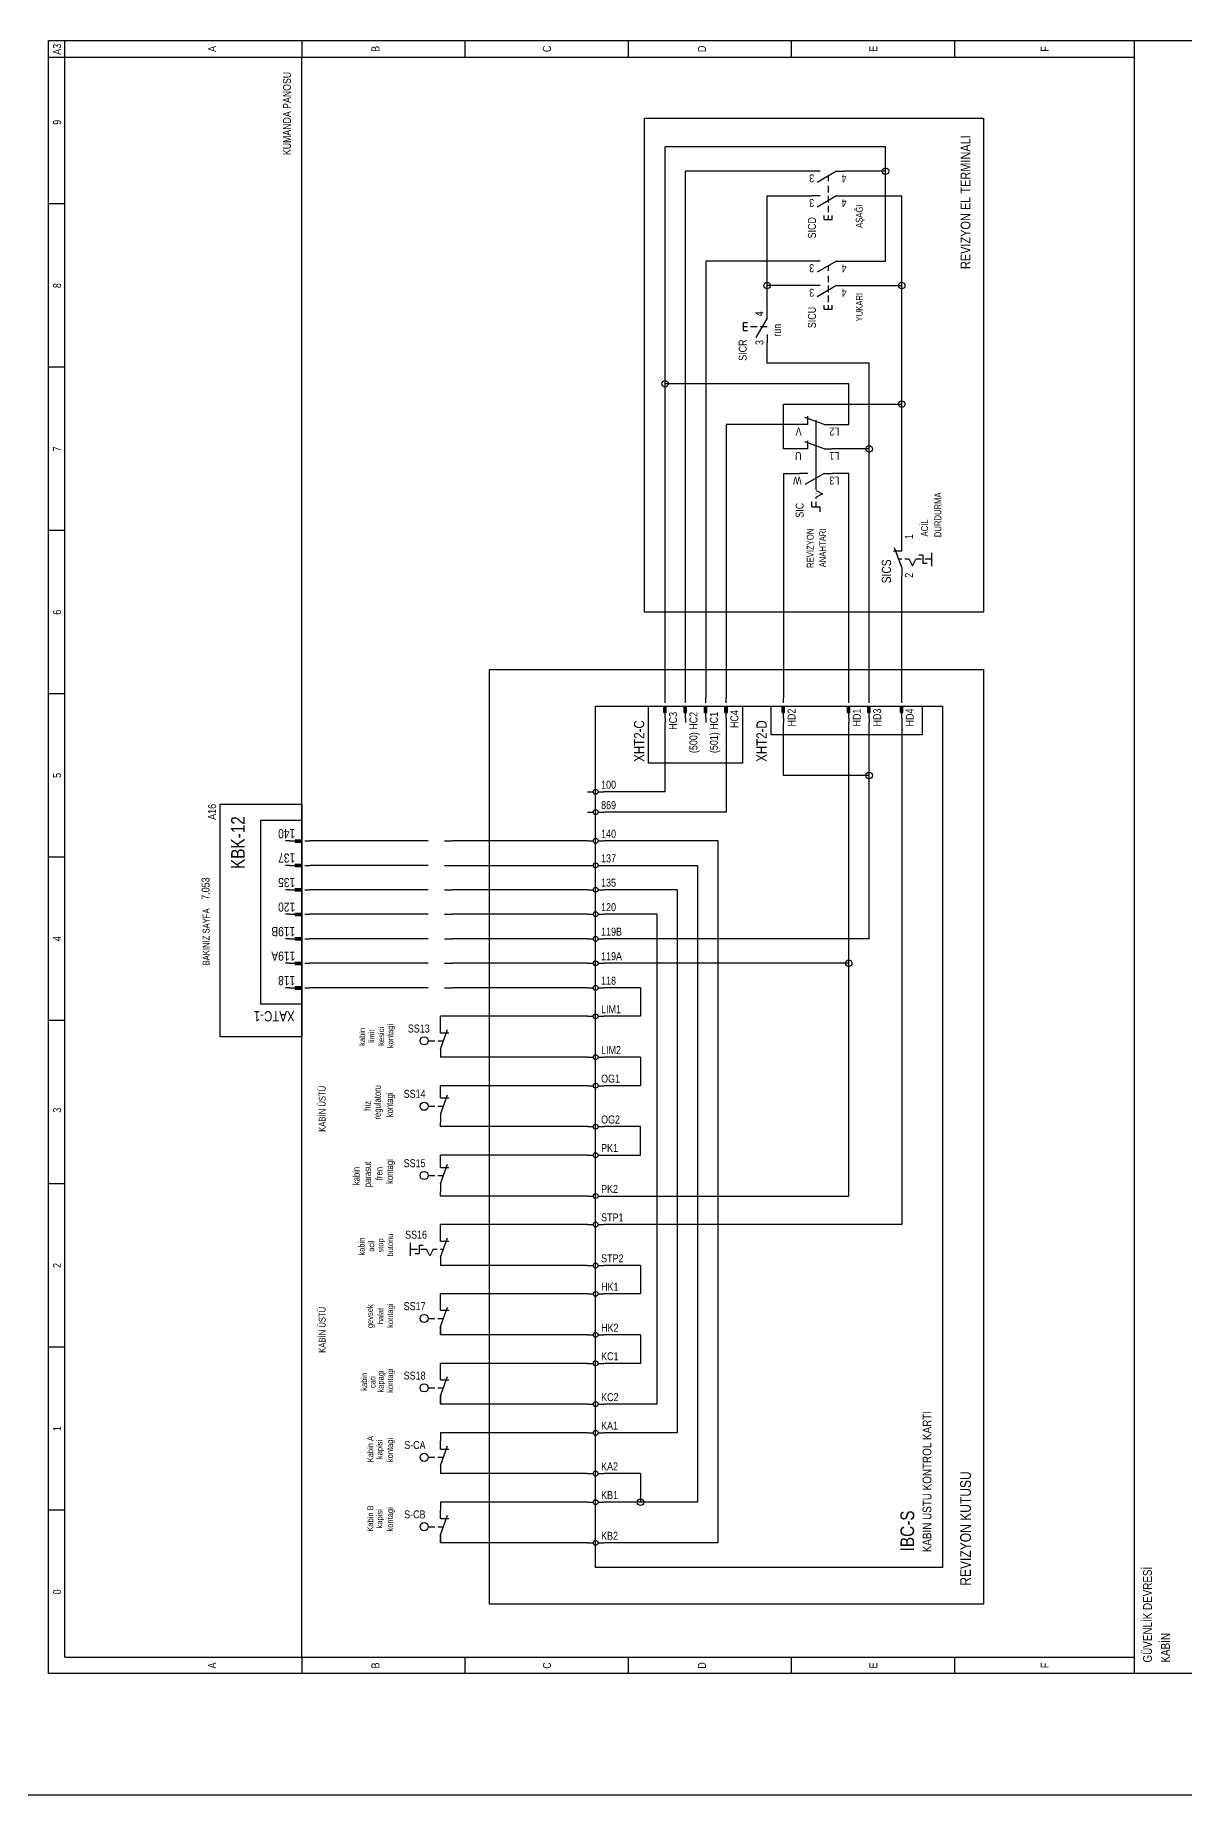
# Model space of a CAD drawing. Header units: centimetres. Extents: x 0 to 13208, y -30 to 2970.
# Drawn here: x 11812 to 12478, y 0 to 1019 of the extents above; entities that cross this region are included whole.
import ezdxf
from ezdxf.enums import TextEntityAlignment as Align

# ---------------------------------------------------------------- set-up
doc = ezdxf.new("R2010")
doc.units = ezdxf.units.CM
for name, color, linetype in [('SCOTT-CERCEVE', 7, 'CONTINUOUS'), ('SCOTT-ELEKTRIK', 3, 'CONTINUOUS'), ('SCOTT-ELEKTRIK-YAZI', 4, 'CONTINUOUS')]:
    doc.layers.add(name, color=color, linetype=linetype)
doc.styles.get("Standard").update_dxf_attribs({"font": 'arial.ttf', "width": 0.8})

msp = doc.modelspace()

# ---------------------------------------------------------------- linework, layer by layer
at = {"layer": 'SCOTT-CERCEVE'}
for points in [[(0, 0), (13207.9, 0), (13207.9, 2970), (0, 2970)], [(100, 0), (13182.9, 0), (13182.9, 2970), (100, 2970)]]:
    msp.add_lwpolyline(points, close=True, dxfattribs=at)
at = {"layer": 'SCOTT-ELEKTRIK'}
for p, q in [((11819.8, 70.2), (11819.8, 1016)), ((11819.8, 1016), (12486.5, 1016)), ((11829.2, 79.7), (11829.2, 1016)), ((11966.4, 1016), (11966.4, 1006.5)), ((12060.9, 1016), (12060.9, 1006.5)), ((12155.5, 1016), (12155.5, 1006.5)), ((12250.1, 1006.5), (12250.1, 1016)), ((12344.7, 1006.5), (12344.7, 1016)), ((12448.7, 70.2), (12448.7, 1016)), ((11819.8, 1006.5), (12448.7, 1006.5)), ((11966.4, 79.7), (11966.4, 1006.5)), ((12165, 684.9), (12165, 971)), ((12165, 971), (12361.2, 971)), ((12361.2, 971), (12361.2, 684.9)), ((12304.5, 954.5), (12176.8, 954.5)), ((12176.8, 817.3), (12176.8, 954.5)), ((12304.5, 940.3), (12304.5, 954.5)), ((12188.6, 635.3), (12188.6, 940.3)), ((12261.9, 940.3), (12188.6, 940.3)), ((12266.6, 940.3), (12261.9, 940.3)), ((12276.1, 940.3), (12264.9, 933.8)), ((12276.1, 940.3), (12280.8, 940.3)), ((12304.5, 940.3), (12280.8, 940.3)), ((12304.5, 888.3), (12304.5, 940.3)), ((12271.4, 934.6), (12271.4, 937.6)), ((12271.4, 928), (12271.4, 931.8)), ((11829.2, 921.4), (11819.8, 921.4)), ((12235.9, 926.1), (12261.9, 926.1)), ((12235.9, 874.1), (12235.9, 926.1)), ((12266.6, 926.1), (12261.9, 926.1)), ((12276.1, 926.1), (12264.9, 919.6)), ((12271.4, 922.3), (12271.4, 926.1)), ((12271.4, 916.6), (12271.4, 920.4)), ((12276.1, 926.1), (12280.8, 926.1)), ((12280.8, 926.1), (12313.9, 926.1)), ((12313.9, 874.1), (12313.9, 926.1)), ((12269, 912.4), (12269, 914.8)), ((12269, 912.4), (12273.7, 912.4)), ((12271.4, 912.4), (12271.4, 914.8)), ((12273.7, 912.4), (12273.7, 914.8)), ((12261.9, 888.3), (12200.4, 888.3)), ((12200.4, 888.3), (12200.4, 635.3)), ((12266.6, 888.3), (12261.9, 888.3)), ((12276.1, 888.3), (12264.9, 881.8)), ((12276.1, 888.3), (12280.8, 888.3)), ((12280.8, 888.3), (12304.5, 888.3)), ((12271.4, 882.6), (12271.4, 885.5)), ((12271.4, 876), (12271.4, 879.8)), ((12261.9, 874.1), (12235.9, 874.1)), ((12235.9, 859.9), (12235.9, 874.1)), ((12266.6, 874.1), (12261.9, 874.1)), ((12276.1, 874.1), (12264.9, 867.6)), ((12271.4, 870.3), (12271.4, 874.1)), ((12271.4, 864.6), (12271.4, 868.4)), ((12276.1, 874.1), (12280.8, 874.1)), ((12280.8, 874.1), (12313.9, 874.1)), ((12313.9, 805.5), (12313.9, 874.1)), ((12235.9, 855.2), (12235.9, 859.9)), ((12269, 860.4), (12269, 862.7)), ((12269, 860.4), (12273.7, 860.4)), ((12271.4, 860.4), (12271.4, 862.7)), ((12273.7, 860.4), (12273.7, 862.7)), ((12222.2, 852.8), (12224.5, 852.8)), ((12222.2, 848.1), (12222.2, 852.8)), ((12222.2, 850.4), (12224.5, 850.4)), ((12222.2, 848.1), (12224.5, 848.1)), ((12226.4, 850.4), (12230.2, 850.4)), ((12235.9, 855.2), (12229.4, 844)), ((12232.1, 850.4), (12235.9, 850.4)), ((12235.9, 845.7), (12235.9, 841)), ((12235.9, 829.2), (12235.9, 841)), ((11829.2, 826.8), (11819.8, 826.8)), ((12295, 829.2), (12235.9, 829.2)), ((12295, 779.5), (12295, 829.2)), ((12283.2, 817.3), (12176.8, 817.3)), ((12176.8, 635.3), (12176.8, 817.3)), ((12283.2, 793.7), (12283.2, 817.3)), ((12245.4, 779.5), (12245.4, 805.5)), ((12245.4, 805.5), (12313.9, 805.5)), ((12313.9, 725), (12313.9, 805.5)), ((12269, 793.7), (12257.7, 797.8)), ((12259.5, 793.7), (12259.5, 798.4)), ((12264.3, 755.9), (12264.3, 796.1)), ((12212.3, 793.7), (12212.3, 635.3)), ((12254.8, 793.7), (12212.3, 793.7)), ((12254.8, 793.7), (12254.6, 793.7)), ((12259.5, 793.7), (12254.8, 793.7)), ((12269, 793.7), (12273.7, 793.7)), ((12273.5, 793.7), (12273.7, 793.7)), ((12273.7, 793.7), (12283.2, 793.7)), ((12254.8, 779.5), (12245.4, 779.5)), ((12254.8, 779.5), (12254.6, 779.5)), ((12259.5, 779.5), (12254.8, 779.5)), ((12269, 779.5), (12257.7, 783.6)), ((12259.5, 779.5), (12259.5, 784.2)), ((12269, 779.5), (12273.7, 779.5)), ((12273.5, 779.5), (12273.7, 779.5)), ((12295, 779.5), (12273.7, 779.5)), ((12295, 635.3), (12295, 779.5)), ((12245.4, 765.3), (12254.8, 765.3)), ((12245.4, 765.3), (12245.4, 635.3)), ((12254.8, 765.3), (12254.6, 765.3)), ((12259.5, 765.3), (12254.8, 765.3)), ((12269, 765.3), (12257.8, 758.9)), ((12269, 765.3), (12273.7, 765.3)), ((12273.5, 765.3), (12273.7, 765.3)), ((12283.2, 765.3), (12273.7, 765.3)), ((12283.2, 635.3), (12283.2, 765.3)), ((12264.3, 755.4), (12268.1, 753.5)), ((12261.9, 745.9), (12261.9, 748.8)), ((12261.9, 745.9), (12266.6, 745.9)), ((12264.3, 753.5), (12264.3, 753.6)), ((12268.1, 753.5), (12264.3, 751.6)), ((12264.3, 750.7), (12264.3, 751.6)), ((12264.3, 745.9), (12264.3, 748.8)), ((12266.6, 743.1), (12266.6, 745.9)), ((11829.2, 732.2), (11819.8, 732.2)), ((12313.9, 720.3), (12313.9, 725)), ((12313.9, 720.3), (12309.2, 720.3)), ((12313.9, 710.9), (12309.8, 722.2)), ((12313.9, 715.6), (12312.2, 715.6)), ((12318.2, 715.6), (12315.8, 715.6)), ((12318.2, 715.6), (12320.1, 711.8)), ((12320.1, 711.8), (12322, 715.6)), ((12325.3, 715.6), (12322, 715.6)), ((12326.2, 717.9), (12323.9, 717.9)), ((12326.2, 717.9), (12326.2, 713.2)), ((12331.3, 715.6), (12327.2, 715.6)), ((12331.3, 711.7), (12331.3, 719.3)), ((12313.9, 710.9), (12313.9, 706.1)), ((12313.9, 635.3), (12313.9, 706.1)), ((12328.6, 713.2), (12326.2, 713.2)), ((12361.2, 684.9), (12165, 684.9)), ((12075.1, 110.4), (12075.1, 651.8)), ((12075.1, 651.8), (12361.2, 651.8)), ((12361.2, 651.8), (12361.2, 110.4)), ((11829.2, 637.7), (11819.8, 637.7)), ((12176.8, 632.4), (12176.8, 635.3)), ((12188.6, 632.4), (12188.6, 635.3)), ((12200.4, 632.4), (12200.4, 635.3)), ((12212.3, 632.4), (12212.3, 635.3)), ((12245.4, 632.4), (12245.4, 635.3)), ((12283.2, 632.4), (12283.2, 635.3)), ((12295, 632.4), (12295, 635.3)), ((12313.9, 632.4), (12313.9, 635.3)), ((12136.6, 131.7), (12136.6, 630.6)), ((12136.6, 630.6), (12337.6, 630.6)), ((12167.3, 597.5), (12167.3, 630.6)), ((12167.3, 630.6), (12221.7, 630.6)), ((12176.1, 630.6), (12177.5, 630.6)), ((12176.1, 626.8), (12176.1, 630.6)), ((12176.1, 626.8), (12177.5, 626.8)), ((12176.3, 626.8), (12176.3, 630.6)), ((12176.6, 626.8), (12176.6, 630.6)), ((12176.8, 623.5), (12176.8, 630.6)), ((12176.8, 623.5), (12176.8, 621.1)), ((12177, 626.8), (12177, 630.6)), ((12177.3, 626.8), (12177.3, 630.6)), ((12177.5, 626.8), (12177.5, 630.6)), ((12187.9, 630.6), (12189.3, 630.6)), ((12187.9, 626.8), (12187.9, 630.6)), ((12187.9, 626.8), (12189.3, 626.8)), ((12188.1, 626.8), (12188.1, 630.6)), ((12188.4, 626.8), (12188.4, 630.6)), ((12188.6, 623.5), (12188.6, 630.6)), ((12188.6, 623.5), (12188.6, 621.1)), ((12188.8, 626.8), (12188.8, 630.6)), ((12189.1, 626.8), (12189.1, 630.6)), ((12189.3, 626.8), (12189.3, 630.6)), ((12199.7, 630.6), (12201.1, 630.6)), ((12199.7, 626.8), (12199.7, 630.6)), ((12199.7, 626.8), (12201.1, 626.8)), ((12200, 626.8), (12200, 630.6)), ((12200.2, 626.8), (12200.2, 630.6)), ((12200.4, 623.5), (12200.4, 630.6)), ((12200.4, 623.5), (12200.4, 621.1)), ((12200.7, 626.8), (12200.7, 630.6)), ((12200.9, 626.8), (12200.9, 630.6)), ((12201.1, 626.8), (12201.1, 630.6)), ((12211.5, 630.6), (12213, 630.6)), ((12211.5, 626.8), (12211.5, 630.6)), ((12211.5, 626.8), (12213, 626.8)), ((12211.8, 626.8), (12211.8, 630.6)), ((12212, 626.8), (12212, 630.6)), ((12212.3, 623.5), (12212.3, 630.6)), ((12212.3, 623.5), (12212.3, 621.1)), ((12212.5, 626.8), (12212.5, 630.6)), ((12212.7, 626.8), (12212.7, 630.6)), ((12213, 626.8), (12213, 630.6)), ((12221.7, 630.6), (12221.7, 597.5)), ((12238.3, 614), (12238.3, 630.6)), ((12238.3, 630.6), (12325.7, 630.6)), ((12244.6, 630.6), (12246.1, 630.6)), ((12244.6, 626.8), (12244.6, 630.6)), ((12244.6, 626.8), (12246.1, 626.8)), ((12244.9, 626.8), (12244.9, 630.6)), ((12245.1, 626.8), (12245.1, 630.6)), ((12245.4, 623.5), (12245.4, 630.6)), ((12245.4, 623.5), (12245.4, 621.1)), ((12245.6, 626.8), (12245.6, 630.6)), ((12245.8, 626.8), (12245.8, 630.6)), ((12246.1, 626.8), (12246.1, 630.6)), ((12282.5, 630.6), (12283.9, 630.6)), ((12282.5, 626.8), (12282.5, 630.6)), ((12282.5, 626.8), (12283.9, 626.8)), ((12282.7, 626.8), (12282.7, 630.6)), ((12282.9, 626.8), (12282.9, 630.6)), ((12283.2, 623.5), (12283.2, 630.6)), ((12283.2, 623.5), (12283.2, 621.1)), ((12283.4, 626.8), (12283.4, 630.6)), ((12283.7, 626.8), (12283.7, 630.6)), ((12283.9, 626.8), (12283.9, 630.6)), ((12294.3, 630.6), (12295.7, 630.6)), ((12294.3, 626.8), (12294.3, 630.6)), ((12294.3, 626.8), (12295.7, 626.8)), ((12294.5, 626.8), (12294.5, 630.6)), ((12294.8, 626.8), (12294.8, 630.6)), ((12295, 623.5), (12295, 630.6)), ((12295, 623.5), (12295, 621.1)), ((12295.2, 626.8), (12295.2, 630.6)), ((12295.5, 626.8), (12295.5, 630.6)), ((12295.7, 626.8), (12295.7, 630.6)), ((12313.2, 630.6), (12314.6, 630.6)), ((12313.2, 626.8), (12313.2, 630.6)), ((12313.2, 626.8), (12314.6, 626.8)), ((12313.4, 626.8), (12313.4, 630.6)), ((12313.7, 626.8), (12313.7, 630.6)), ((12313.9, 623.5), (12313.9, 630.6)), ((12313.9, 623.5), (12313.9, 621.1)), ((12314.2, 626.8), (12314.2, 630.6)), ((12314.4, 626.8), (12314.4, 630.6)), ((12314.6, 626.8), (12314.6, 630.6)), ((12325.7, 630.6), (12325.7, 614)), ((12337.6, 630.6), (12337.6, 131.7)), ((12176.8, 580.9), (12176.8, 621.1)), ((12212.3, 621.1), (12212.3, 569.1)), ((12325.7, 614), (12238.3, 614)), ((12245.4, 590.4), (12245.4, 621.1)), ((12283.2, 481.6), (12283.2, 621.1)), ((12295, 590.4), (12295, 621.1)), ((12313.9, 621.1), (12313.9, 330.3)), ((12221.7, 597.5), (12167.3, 597.5)), ((12295, 590.4), (12245.4, 590.4)), ((12295, 495.8), (12295, 590.4)), ((11919.1, 439), (11919.1, 573.8)), ((11919.1, 573.8), (11966.4, 573.8)), ((11966.4, 573.8), (11966.4, 439)), ((12131.9, 580.9), (12135.2, 580.9)), ((12138, 580.9), (12141.3, 580.9)), ((12176.8, 580.9), (12141.3, 580.9)), ((11942.7, 458), (11942.7, 564.4)), ((11942.7, 564.4), (11966.4, 564.4)), ((11966.4, 564.4), (11966.4, 458)), ((12131.9, 569.1), (12135.2, 569.1)), ((12138, 569.1), (12141.3, 569.1)), ((12212.3, 569.1), (12141.3, 569.1)), ((11959.3, 552.5), (11956.9, 552.5)), ((11959.3, 552.5), (11966.4, 552.5)), ((11962.6, 553.2), (11966.4, 553.2)), ((11962.6, 553.2), (11962.6, 551.8)), ((11962.6, 553), (11966.4, 553)), ((11962.6, 552.8), (11966.4, 552.8)), ((11962.6, 552.3), (11966.4, 552.3)), ((11962.6, 552.1), (11966.4, 552.1)), ((11962.6, 551.8), (11966.4, 551.8)), ((11966.4, 553.2), (11966.4, 551.8)), ((11968.2, 552.5), (11971.1, 552.5)), ((12034.9, 552.5), (11971.1, 552.5)), ((12039.7, 552.5), (12034.9, 552.5)), ((12049.1, 552.5), (12053.8, 552.5)), ((12131.9, 552.5), (12053.8, 552.5)), ((12131.9, 552.5), (12135.2, 552.5)), ((12138, 552.5), (12141.3, 552.5)), ((12207.5, 552.5), (12141.3, 552.5)), ((12207.5, 145.9), (12207.5, 552.5)), ((11829.2, 543.1), (11819.8, 543.1)), ((11959.3, 538.3), (11956.9, 538.3)), ((11959.3, 538.3), (11966.4, 538.3)), ((11962.6, 539.1), (11966.4, 539.1)), ((11962.6, 539.1), (11962.6, 537.6)), ((11962.6, 538.8), (11966.4, 538.8)), ((11962.6, 538.6), (11966.4, 538.6)), ((11962.6, 538.1), (11966.4, 538.1)), ((11962.6, 537.9), (11966.4, 537.9)), ((11962.6, 537.6), (11966.4, 537.6)), ((11966.4, 539.1), (11966.4, 537.6)), ((11968.2, 538.3), (11971.1, 538.3)), ((12034.9, 538.3), (11971.1, 538.3)), ((12039.7, 538.3), (12034.9, 538.3)), ((12049.1, 538.3), (12053.8, 538.3)), ((12053.8, 538.3), (12131.9, 538.3)), ((12131.9, 538.3), (12135.2, 538.3)), ((12138, 538.3), (12141.3, 538.3)), ((12141.3, 538.3), (12195.7, 538.3)), ((12195.7, 538.3), (12195.7, 169.5)), ((11959.3, 524.2), (11956.9, 524.2)), ((11959.3, 524.2), (11966.4, 524.2)), ((11962.6, 524.9), (11966.4, 524.9)), ((11962.6, 524.9), (11962.6, 523.5)), ((11962.6, 524.6), (11966.4, 524.6)), ((11962.6, 524.4), (11966.4, 524.4)), ((11962.6, 523.9), (11966.4, 523.9)), ((11962.6, 523.7), (11966.4, 523.7)), ((11962.6, 523.5), (11966.4, 523.5)), ((11966.4, 524.9), (11966.4, 523.5)), ((11968.2, 524.2), (11971.1, 524.2)), ((12034.9, 524.2), (11971.1, 524.2)), ((12039.7, 524.2), (12034.9, 524.2)), ((12049.1, 524.2), (12053.8, 524.2)), ((12131.9, 524.2), (12053.8, 524.2)), ((12131.9, 524.2), (12135.2, 524.2)), ((12138, 524.2), (12141.3, 524.2)), ((12183.9, 524.2), (12141.3, 524.2)), ((12183.9, 524.2), (12183.9, 209.7)), ((11959.3, 510), (11956.9, 510)), ((11959.3, 510), (11966.4, 510)), ((11962.6, 510.7), (11966.4, 510.7)), ((11962.6, 510.7), (11962.6, 509.3)), ((11962.6, 510.4), (11966.4, 510.4)), ((11962.6, 510.2), (11966.4, 510.2)), ((11962.6, 509.7), (11966.4, 509.7)), ((11966.4, 510.7), (11966.4, 509.3)), ((11968.2, 510), (11971.1, 510)), ((12034.9, 510), (11971.1, 510)), ((12039.7, 510), (12034.9, 510)), ((12049.1, 510), (12053.8, 510)), ((12131.9, 510), (12053.8, 510)), ((12131.9, 510), (12135.2, 510)), ((12138, 510), (12141.3, 510)), ((12172.1, 510), (12141.3, 510)), ((12172.1, 510), (12172.1, 226.2)), ((11962.6, 509.5), (11966.4, 509.5)), ((11962.6, 509.3), (11966.4, 509.3)), ((11959.3, 495.8), (11956.9, 495.8)), ((11959.3, 495.8), (11966.4, 495.8)), ((11962.6, 496.5), (11966.4, 496.5)), ((11962.6, 496.5), (11962.6, 495.1)), ((11962.6, 496.3), (11966.4, 496.3)), ((11962.6, 496), (11966.4, 496)), ((11962.6, 495.6), (11966.4, 495.6)), ((11962.6, 495.3), (11966.4, 495.3)), ((11962.6, 495.1), (11966.4, 495.1)), ((11966.4, 496.5), (11966.4, 495.1)), ((11968.2, 495.8), (11971.1, 495.8)), ((12034.9, 495.8), (11971.1, 495.8)), ((12039.7, 495.8), (12034.9, 495.8)), ((12049.1, 495.8), (12053.8, 495.8)), ((12131.9, 495.8), (12053.8, 495.8)), ((12131.9, 495.8), (12135.2, 495.8)), ((12138, 495.8), (12141.3, 495.8)), ((12295, 495.8), (12141.3, 495.8)), ((11959.3, 481.6), (11956.9, 481.6)), ((11959.3, 481.6), (11966.4, 481.6)), ((11962.6, 482.3), (11966.4, 482.3)), ((11962.6, 482.3), (11962.6, 480.9)), ((11962.6, 482.1), (11966.4, 482.1)), ((11962.6, 481.8), (11966.4, 481.8)), ((11962.6, 481.4), (11966.4, 481.4)), ((11962.6, 481.1), (11966.4, 481.1)), ((11962.6, 480.9), (11966.4, 480.9)), ((11966.4, 482.3), (11966.4, 480.9)), ((11968.2, 481.6), (11971.1, 481.6)), ((12034.9, 481.6), (11971.1, 481.6)), ((12039.7, 481.6), (12034.9, 481.6)), ((12049.1, 481.6), (12053.8, 481.6)), ((12131.9, 481.6), (12053.8, 481.6)), ((12131.9, 481.6), (12135.2, 481.6)), ((12138, 481.6), (12141.3, 481.6)), ((12283.2, 481.6), (12141.3, 481.6)), ((12283.2, 346.8), (12283.2, 481.6)), ((11959.3, 467.4), (11956.9, 467.4)), ((11959.3, 467.4), (11966.4, 467.4)), ((11962.6, 468.1), (11966.4, 468.1)), ((11962.6, 468.1), (11962.6, 466.7)), ((11962.6, 467.9), (11966.4, 467.9)), ((11962.6, 467.7), (11966.4, 467.7)), ((11962.6, 467.2), (11966.4, 467.2)), ((11962.6, 466.9), (11966.4, 466.9)), ((11962.6, 466.7), (11966.4, 466.7)), ((11966.4, 468.1), (11966.4, 466.7)), ((11968.2, 467.4), (11971.1, 467.4)), ((12034.9, 467.4), (11971.1, 467.4)), ((12039.7, 467.4), (12034.9, 467.4)), ((12049.1, 467.4), (12053.8, 467.4)), ((12131.9, 467.4), (12053.8, 467.4)), ((12131.9, 467.4), (12135.2, 467.4)), ((12138, 467.4), (12141.3, 467.4)), ((12162.6, 467.4), (12141.3, 467.4)), ((12162.6, 467.4), (12162.6, 450.9)), ((11829.2, 448.5), (11819.8, 448.5)), ((11966.4, 458), (11942.7, 458)), ((12046.7, 446.1), (12046.7, 450.9)), ((12131.9, 450.9), (12046.7, 450.9)), ((12131.9, 450.9), (12135.2, 450.9)), ((12138, 450.9), (12141.3, 450.9)), ((12162.6, 450.9), (12141.3, 450.9)), ((11966.4, 439), (11919.1, 439)), ((12046.7, 441.4), (12046.7, 446.1)), ((12046.7, 431.9), (12050.9, 443.3)), ((12046.7, 441.4), (12051.5, 441.4)), ((12039.7, 436.7), (12043.5, 436.7)), ((12045.2, 436.7), (12048.5, 436.7)), ((12046.7, 431.9), (12046.7, 427.2)), ((12131.9, 427.2), (12046.7, 427.2)), ((12131.9, 427.2), (12135.2, 427.2)), ((12138, 427.2), (12141.3, 427.2)), ((12162.6, 427.2), (12141.3, 427.2)), ((12162.6, 427.2), (12162.6, 410.7)), ((12131.9, 410.7), (12046.7, 410.7)), ((12046.7, 408.3), (12046.7, 410.7)), ((12046.7, 403.6), (12046.7, 408.3)), ((12131.9, 410.7), (12135.2, 410.7)), ((12138, 410.7), (12141.3, 410.7)), ((12162.6, 410.7), (12141.3, 410.7)), ((12039.7, 398.8), (12043.5, 398.8)), ((12045.2, 398.8), (12048.5, 398.8)), ((12046.7, 394.1), (12050.9, 405.5)), ((12046.7, 403.6), (12051.5, 403.6)), ((12046.7, 394.1), (12046.7, 389.4)), ((12046.7, 387), (12046.7, 389.4)), ((12131.9, 387), (12046.7, 387)), ((12131.9, 387), (12135.2, 387)), ((12138, 387), (12141.3, 387)), ((12162.6, 387), (12141.3, 387)), ((12162.6, 370.5), (12162.6, 387)), ((12131.9, 370.5), (12046.7, 370.5)), ((12046.7, 368.1), (12046.7, 370.5)), ((12046.7, 363.4), (12046.7, 368.1)), ((12131.9, 370.5), (12135.2, 370.5)), ((12138, 370.5), (12141.3, 370.5)), ((12141.3, 370.5), (12162.6, 370.5)), ((12039.7, 358.7), (12043.5, 358.7)), ((12045.2, 358.7), (12048.5, 358.7)), ((12046.7, 353.9), (12050.9, 365.3)), ((12046.7, 363.4), (12051.5, 363.4)), ((11829.2, 353.9), (11819.8, 353.9)), ((12046.7, 353.9), (12046.7, 349.2)), ((12046.7, 346.8), (12046.7, 349.2)), ((12131.9, 346.8), (12046.7, 346.8)), ((12131.9, 346.8), (12135.2, 346.8)), ((12138, 346.8), (12141.3, 346.8)), ((12141.3, 346.8), (12283.2, 346.8)), ((12046.7, 325.6), (12046.7, 330.3)), ((12131.9, 330.3), (12046.7, 330.3)), ((12131.9, 330.3), (12135.2, 330.3)), ((12138, 330.3), (12141.3, 330.3)), ((12313.9, 330.3), (12141.3, 330.3)), ((12029.3, 312.1), (12029.3, 319.7)), ((12029.3, 316), (12033.5, 316)), ((12034.5, 318.4), (12036.8, 318.4)), ((12034.5, 318.4), (12034.5, 313.6)), ((12035.4, 316), (12038.7, 316)), ((12040.6, 312.2), (12038.7, 316)), ((12042.5, 316), (12040.6, 312.2)), ((12042.5, 316), (12044.9, 316)), ((12046.7, 320.7), (12046.7, 325.5)), ((12046.7, 311.3), (12050.9, 322.6)), ((12046.7, 320.7), (12051.5, 320.7)), ((12046.7, 316), (12048.4, 316)), ((12032.1, 313.6), (12034.5, 313.6)), ((12046.7, 311.3), (12046.7, 306.5)), ((12046.7, 306.5), (12046.7, 306.6)), ((12131.9, 306.6), (12046.7, 306.6)), ((12131.9, 306.6), (12135.2, 306.6)), ((12138, 306.6), (12141.3, 306.6)), ((12162.6, 306.6), (12141.3, 306.6)), ((12162.6, 306.6), (12162.6, 290.1)), ((12046.7, 285.4), (12046.7, 290.1)), ((12131.9, 290.1), (12046.7, 290.1)), ((12131.9, 290.1), (12135.2, 290.1)), ((12138, 290.1), (12141.3, 290.1)), ((12162.6, 290.1), (12141.3, 290.1)), ((12039.7, 275.9), (12043.5, 275.9)), ((12045.2, 275.9), (12048.5, 275.9)), ((12046.7, 280.6), (12046.7, 285.4)), ((12046.7, 271.2), (12050.9, 282.5)), ((12046.7, 280.6), (12051.5, 280.6)), ((12046.7, 271.2), (12046.7, 266.4)), ((12046.7, 266.4), (12046.7, 271.2)), ((12131.9, 266.4), (12046.7, 266.4)), ((12131.9, 266.4), (12135.2, 266.4)), ((12138, 266.4), (12141.3, 266.4)), ((12162.6, 266.4), (12141.3, 266.4)), ((12162.6, 266.4), (12162.6, 249.9)), ((11829.2, 259.3), (11819.8, 259.3)), ((12046.7, 245.2), (12046.7, 249.9)), ((12131.9, 249.9), (12046.7, 249.9)), ((12046.7, 240.4), (12046.7, 245.2)), ((12131.9, 249.9), (12135.2, 249.9)), ((12138, 249.9), (12141.3, 249.9)), ((12162.6, 249.9), (12141.3, 249.9)), ((12039.7, 235.7), (12043.5, 235.7)), ((12045.2, 235.7), (12048.5, 235.7)), ((12046.7, 231), (12050.9, 242.3)), ((12046.7, 240.4), (12051.5, 240.4)), ((12046.7, 231), (12046.7, 226.2)), ((12046.7, 226.2), (12046.7, 231)), ((12131.9, 226.2), (12046.7, 226.2)), ((12131.9, 226.2), (12135.2, 226.2)), ((12138, 226.2), (12141.3, 226.2)), ((12172.1, 226.2), (12141.3, 226.2)), ((12046.7, 209.7), (12046.7, 205)), ((12131.9, 209.7), (12046.7, 209.7)), ((12046.7, 200.2), (12046.7, 205)), ((12131.9, 209.7), (12135.2, 209.7)), ((12138, 209.7), (12141.3, 209.7)), ((12183.9, 209.7), (12141.3, 209.7)), ((12039.7, 195.5), (12043.5, 195.5)), ((12045.2, 195.5), (12048.5, 195.5)), ((12046.7, 190.8), (12050.9, 202.1)), ((12046.7, 200.2), (12051.5, 200.2)), ((12046.7, 190.8), (12046.7, 186.1)), ((12046.7, 190.8), (12046.7, 186.1)), ((12131.9, 186.1), (12046.7, 186.1)), ((12131.9, 186.1), (12135.2, 186.1)), ((12138, 186.1), (12141.3, 186.1)), ((12162.6, 186.1), (12141.3, 186.1)), ((12162.6, 186.1), (12162.6, 169.5)), ((11829.2, 164.8), (11819.8, 164.8)), ((12046.7, 169.5), (12046.7, 164.8)), ((12131.9, 169.5), (12046.7, 169.5)), ((12046.7, 160), (12046.7, 164.8)), ((12131.9, 169.5), (12135.2, 169.5)), ((12138, 169.5), (12141.3, 169.5)), ((12162.6, 169.5), (12141.3, 169.5)), ((12195.7, 169.5), (12162.6, 169.5)), ((12039.7, 155.3), (12043.5, 155.3)), ((12045.2, 155.3), (12048.5, 155.3)), ((12046.7, 150.6), (12050.9, 161.9)), ((12046.7, 160), (12051.5, 160)), ((12046.7, 150.6), (12046.7, 145.9)), ((12046.7, 145.9), (12046.7, 150.6)), ((12131.9, 145.9), (12046.7, 145.9)), ((12131.9, 145.9), (12135.2, 145.9)), ((12138, 145.9), (12141.3, 145.9)), ((12207.5, 145.9), (12141.3, 145.9)), ((12337.6, 131.7), (12136.6, 131.7)), ((12361.2, 110.4), (12075.1, 110.4)), ((11829.2, 79.7), (12448.7, 79.7)), ((11966.4, 79.7), (11966.4, 70.2)), ((12060.9, 79.7), (12060.9, 70.2)), ((12155.5, 79.7), (12155.5, 70.2)), ((12250.1, 70.2), (12250.1, 79.7)), ((12344.7, 70.2), (12344.7, 79.7)), ((12486.5, 70.2), (11819.8, 70.2))]:
    msp.add_line(p, q, dxfattribs=at)
for centre, radius in [((12304.5, 940.3), 1.89), ((12235.9, 874.1), 1.89), ((12313.9, 874.1), 1.89), ((12176.8, 817.3), 1.89), ((12313.9, 805.5), 1.89), ((12295, 779.5), 1.89), ((12295, 590.4), 1.89), ((12136.6, 580.9), 1.42), ((12136.6, 569.1), 1.42), ((12136.6, 552.5), 1.42), ((12136.6, 538.3), 1.42), ((12136.6, 524.2), 1.42), ((12136.6, 510), 1.42), ((12136.6, 495.8), 1.42), ((12136.6, 481.6), 1.42), ((12283.2, 481.6), 1.89), ((12136.6, 467.4), 1.42), ((12136.6, 450.9), 1.42), ((12037.3, 436.7), 2.36), ((12136.6, 427.2), 1.42), ((12136.6, 410.7), 1.42), ((12037.3, 398.8), 2.36), ((12136.6, 387), 1.42), ((12136.6, 370.5), 1.42), ((12037.3, 358.7), 2.36), ((12136.6, 346.8), 1.42), ((12136.6, 330.3), 1.42), ((12136.6, 306.6), 1.42), ((12136.6, 290.1), 1.42), ((12037.3, 275.9), 2.36), ((12136.6, 266.4), 1.42), ((12136.6, 249.9), 1.42), ((12037.3, 235.7), 2.36), ((12136.6, 226.2), 1.42), ((12136.6, 209.7), 1.42), ((12037.3, 195.5), 2.36), ((12136.6, 186.1), 1.42), ((12136.6, 169.5), 1.42), ((12162.6, 169.5), 1.89), ((12037.3, 155.3), 2.36), ((12136.6, 145.9), 1.42)]:
    msp.add_circle(centre, radius, dxfattribs=at)

# ---------------------------------------------------------------- texts
at = {"layer": 'SCOTT-ELEKTRIK-YAZI', "width": 0.8}
for s, height, rotation, p in [('A3', 4.63, 90, (11827, 1007.8)), ('3', 4.63, 180, (12263.2, 938.5)), ('3', 4.63, 180, (12263.2, 924.3)), ('3', 4.63, 180, (12263.2, 886.5)), ('3', 4.63, 180, (12263.2, 872.3)), ('run', 4.63, 90, (12244, 844.5)), ('3', 4.63, 90, (12233.8, 839.7)), ('V', 4.63, 180, (12255.9, 791.9)), ('U', 4.63, 180, (12255.9, 777.7)), ('W', 4.63, 180, (12255.9, 763.5)), ('DURDURMA', 3.97, 90, (12336.8, 728.4)), ('ACİL', 3.97, 90, (12329.1, 728.8)), ('1', 4.63, 90, (12320.4, 727.3)), ('XHT2-C', 5.96, 90, (12164.8, 598.3)), ('XHT2-D', 5.96, 90, (12235.7, 598.3)), ('140', 5.3, 180, (11962.6, 559.3)), ('137', 5.3, 180, (11962.6, 545.2)), ('7.053', 4.63, 90, (11913, 518.4)), ('135', 5.3, 180, (11962.6, 531)), ('120', 5.3, 180, (11962.6, 516.8)), ('119B', 5.3, 180, (11962.6, 502.6)), ('119A', 5.3, 180, (11962.6, 488.4)), ('118', 5.3, 180, (11962.6, 474.2)), ('XATC-1', 5.96, 180, (11962.3, 453.9)), ('KABIN USTU KONTROL KARTI', 5.107, 90, (12331.1, 140.5)), ('REVIZYON KUTUSU', 6.242, 90, (12354, 121.1)), ('IBC-S', 7.94, 90, (12321.1, 141)), ('GÜVENLİK DEVRESİ', 5.107, 90, (12458.8, 76.6)), ('KABİN', 5.11, 90, (12469.2, 76.6))]:
    msp.add_text(s, height=height, rotation=rotation, dxfattribs=at).set_placement(p)
for s, height, p in [('A', 4.63, (11916.8, 1011.2)), ('B', 4.63, (12011.4, 1011.2)), ('C', 4.63, (12110.7, 1011.2)), ('D', 4.63, (12200.5, 1011.2)), ('E', 4.63, (12299.8, 1011.2)), ('F', 4.63, (12399.1, 1011.2)), ('9', 4.63, (11827, 968.7)), ('AŞAĞI', 3.97, (12291.3, 914.3)), ('8', 4.63, (11827, 874.1)), ('YUKARI', 3.97, (12291.3, 861.6)), ('7', 4.63, (11827, 779.5)), ('SICS', 5.3, (12307.7, 708.6)), ('6', 4.63, (11827, 684.9)), ('5', 4.63, (11827, 590.4)), ('4', 4.63, (11827, 495.8)), ('kabin', 3.4, (12003.1, 439)), ('limit', 3.4, (12008.5, 439.3)), ('kesici', 3.4, (12014.1, 439.3)), ('kontagi', 3.4, (12019.4, 439.5)), ('KABİN ÜSTÜ', 3.97, (11980.2, 397.3)), ('regulatoru', 3.97, (12012.2, 401.1)), ('3', 4.63, (11827, 396.5)), ('hiz', 3.97, (12006.4, 399)), ('kontagi', 3.97, (12019.3, 399.6)), ('kontagi', 3.97, (12019.3, 361)), ('kabin', 3.97, (12000, 358.4)), ('parasut', 3.97, (12006.5, 359.3)), ('fren', 3.97, (12013.2, 359.8)), ('kabin', 3.4, (12002.8, 317.5)), ('acil', 3.4, (12008.4, 317.8)), ('stop', 3.4, (12013.7, 318.2)), ('butonu', 3.4, (12019.3, 318.4)), ('2', 4.63, (11827, 306.6)), ('KABİN ÜSTÜ', 3.97, (11980.2, 269.3)), ('gevsek', 3.4, (12007.6, 277.2)), ('halat', 3.4, (12013.7, 277.3)), ('kontagi', 3.4, (12019.3, 277.5)), ('kapagi', 3.4, (12013.8, 239.4)), ('kontagi', 3.4, (12019.3, 239.9)), ('kabin', 3.4, (12004.2, 239.2)), ('cati', 3.4, (12009.1, 239)), ('1', 4.63, (11827, 212.1)), ('Kabin A', 3.4, (12007.8, 200.2)), ('kapisi', 3.4, (12013.1, 200)), ('kontagi', 3.4, (12019.2, 199.7)), ('Kabin B', 3.4, (12007.8, 160)), ('kapisi', 3.4, (12013.1, 159.8)), ('kontagi', 3.4, (12019.2, 159.5)), ('0', 4.63, (11827, 117.5)), ('A', 4.63, (11916.8, 74.9)), ('B', 4.63, (12011.4, 74.9)), ('C', 4.63, (12110.7, 74.9)), ('D', 4.63, (12200.5, 74.9)), ('E', 4.63, (12299.8, 74.9)), ('F', 4.63, (12399.1, 74.9))]:
    msp.add_text(s, height=height, rotation=90, dxfattribs=at).set_placement(p, align=Align.CENTER)
for s, height, rotation, p in [('KUMANDA PANOSU', 4.54, 90, (11960.1, 997.9)), ('REVIZYON EL TERMINALI', 5.675, 90, (12353.7, 961.2)), ('4', 4.63, 180, (12279.1, 938.5)), ('4', 4.63, 180, (12279.1, 924.3)), ('SICD', 4.63, 90, (12264.2, 913.8)), ('4', 4.63, 180, (12279.1, 886.5)), ('4', 4.63, 180, (12279.1, 872.3)), ('4', 4.63, 90, (12233.8, 859.2)), ('SICU', 4.63, 90, (12264.2, 861.8)), ('SICR', 4.63, 90, (12224.1, 842.9)), ('L2', 4.63, 180, (12272, 791.9)), ('L1', 4.63, 180, (12272, 777.7)), ('L3', 4.63, 180, (12272, 763.5)), ('SIC', 4.63, 90, (12257.1, 748.3)), ('REVIZYON', 3.97, 90, (12262.9, 733.3)), ('ANAHTARI', 3.97, 90, (12270.1, 733.4)), ('2', 4.63, 90, (12320.4, 707.8)), ('HC3', 4.63, 90, (12183.8, 627.2)), ('(500) HC2', 4.63, 90, (12195.6, 627.2)), ('(501) HC1', 4.63, 90, (12207.4, 627.2)), ('HC4', 4.63, 90, (12219.3, 628.2)), ('HD2', 4.63, 90, (12252.4, 629.1)), ('HD1', 4.63, 90, (12290.2, 629.1)), ('HD3', 4.63, 90, (12302, 629.1)), ('HD4', 4.63, 90, (12320.9, 629.1)), ('A16', 4.63, 90, (11916.8, 573.9)), ('KBK-12', 7.94, 90, (11933.4, 566.8)), ('BAKINIZ SAYFA', 3.972, 90, (11913, 513.4))]:
    msp.add_text(s, height=height, rotation=rotation, dxfattribs=at).set_placement(p, align=Align.RIGHT)
for s, p in [('100', (12139.8, 582.7)), ('869', (12139.8, 570.9)), ('140', (12139.8, 554.3)), ('137', (12139.8, 540.1)), ('135', (12139.8, 526)), ('120', (12139.8, 511.8)), ('119B', (12139.8, 497.6)), ('119A', (12139.8, 483.4)), ('118', (12139.8, 469.2)), ('LIM1', (12139.8, 452.7)), ('LIM2', (12139.8, 429)), ('OG1', (12139.8, 412.5)), ('OG2', (12139.8, 388.8)), ('PK1', (12139.8, 372.3)), ('PK2', (12139.8, 348.6)), ('STP1', (12139.8, 332.1)), ('STP2', (12139.8, 308.4)), ('HK1', (12139.8, 291.9)), ('HK2', (12139.8, 268.2)), ('KC1', (12139.8, 251.7)), ('KC2', (12139.8, 228)), ('KA1', (12139.8, 211.5)), ('KA2', (12139.8, 187.9)), ('KB1', (12139.8, 171.3)), ('KB2', (12139.8, 147.7))]:
    msp.add_text(s, height=4.63, dxfattribs=at).set_placement(p)
for s, p in [('SS13', (12040.5, 441.5)), ('SS14', (12038.1, 403.7)), ('SS15', (12038.1, 363.5)), ('SS17', (12038.1, 280.7)), ('SS18', (12038.1, 240.5)), ('S-CA', (12038.1, 200.3)), ('S-CB', (12038.1, 160.1))]:
    msp.add_text(s, height=4.63, dxfattribs=at).set_placement(p, align=Align.RIGHT)
msp.add_text('SS16', height=4.63, dxfattribs=at).set_placement((12032.6, 322.1), align=Align.CENTER)

doc.saveas('drawing.dxf')
